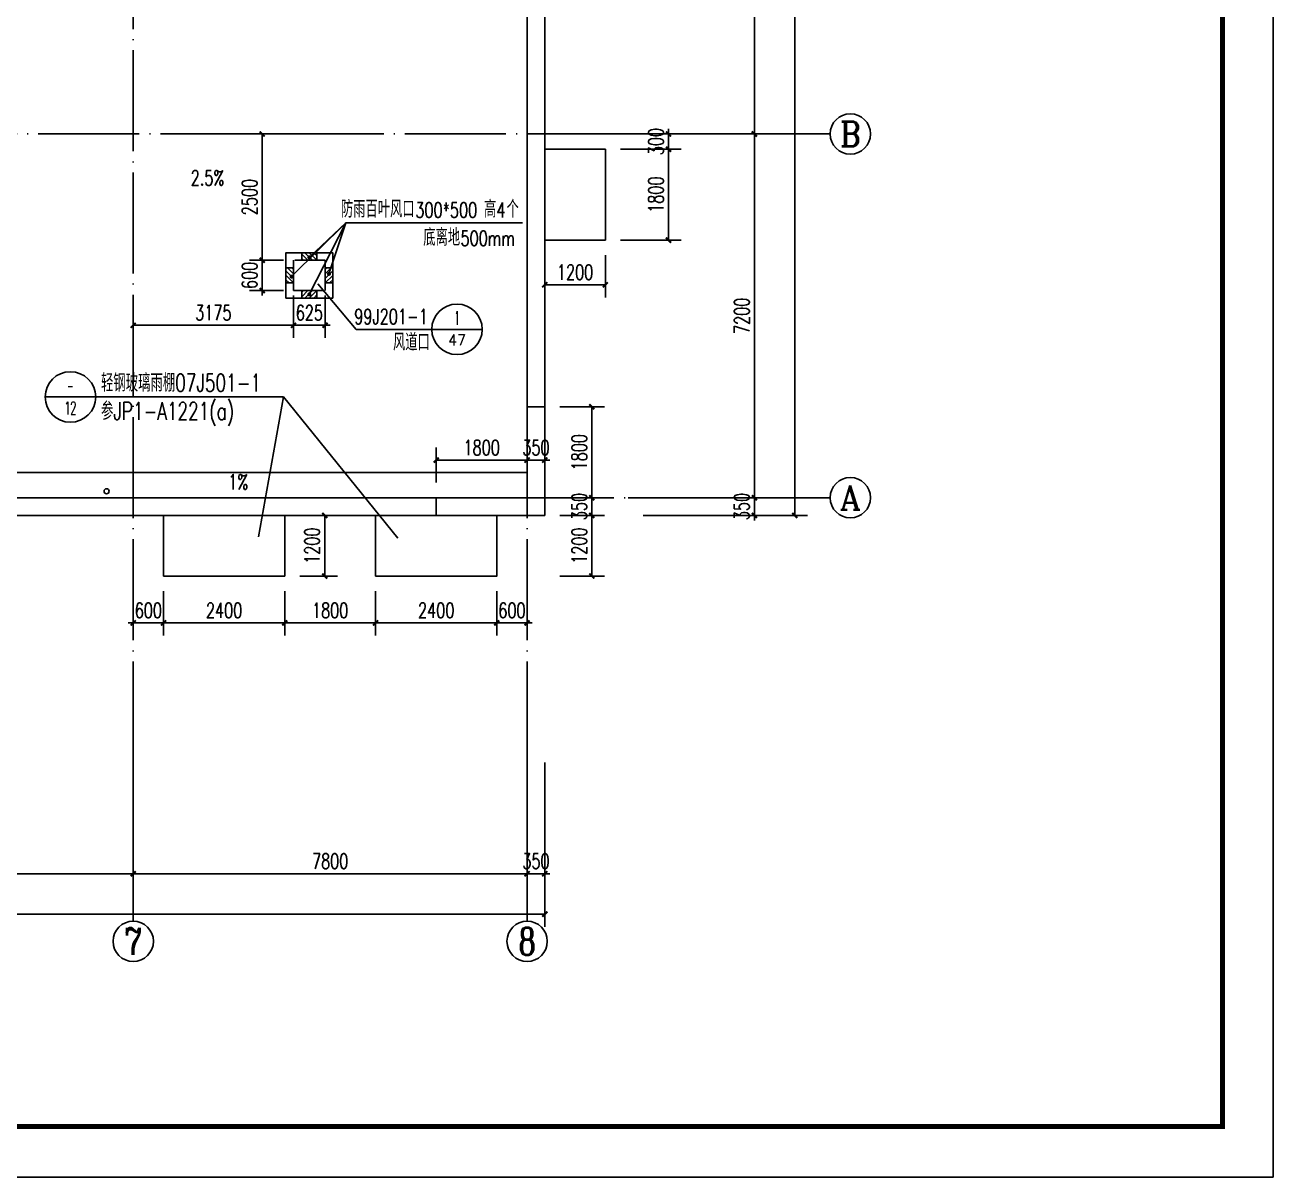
# Model space of a CAD drawing. Extents: x 63793 to 231107, y 20849 to 337643.
# Drawn here: x 194255 to 218971, y 295643 to 318447 of the extents above; entities that cross this region are included whole.
import ezdxf
from ezdxf.enums import TextEntityAlignment as Align

# ---------------------------------------------------------------- set-up
doc = ezdxf.new("R2010")
doc.units = 0
doc.header["$LTSCALE"] = 1000
doc.header["$MEASUREMENT"] = 0
doc.linetypes.add('DASH', pattern=[0.35, 0.25, -0.1])
doc.linetypes.add('DOTE', pattern=[2.42, 2, -0.2, 0.02, -0.2])
for name, color, linetype in [('AXIS', 3, 'Continuous'), ('AXIS_TEXT', 7, 'Continuous'), ('DIM_IDEN', 3, 'Continuous'), ('DIM_LEAD', 3, 'Continuous'), ('DIM_SYMB', 3, 'Continuous'), ('DOTE', 1, 'DOTE'), ('PUB_DIM', 3, 'Continuous'), ('PUB_TEXT', 7, 'Continuous'), ('PUB_TITLE', 4, 'Continuous'), ('TFSB', 150, 'Continuous'), ('新块$0$2D_ROOF', 144, 'Continuous')]:
    doc.layers.add(name, color=color, linetype=linetype)
doc.styles.add('_HZTXT', font='txt.shx', dxfattribs={"width": 0.7, "bigfont": 'HZTXT.shx'})
doc.styles.add('_TCH_AXIS', font='COMPLEX', dxfattribs={"bigfont": 'GBCBIG'})
doc.styles.add('_TCH_DIM', font='SIMPLEX', dxfattribs={"bigfont": 'GBCBIG'})
doc.styles.add('_TCH_DIM_T3', font='SIMPLEX', dxfattribs={"width": 0.705882, "bigfont": 'GBCBIG'})
doc.styles.add('COMPLEX', font='COMPLEX')
doc.dimstyles.new('_TCH_ARCH&&100', dxfattribs={"dimtxt": 297.5, "dimasz": 100, "dimexe": 250, "dimexo": 300, "dimgap": 100, "dimtad": 1, "dimdec": 0, "dimzin": 0, "dimdsep": 46, "dimtxsty": '_TCH_DIM_T3', "dimblk": 'ARCHTICK', "dimcen": 0.09, "dimclrt": 7, "dimazin": 2, "dimtfac": 1, "dimtdec": 0, "dimtix": 1, "dimtmove": 2, "dimatfit": 3, "dimfxl": 0, "dimtolj": 1, "dimtzin": 0, "dimarcsym": 0})

# ---------------------------------------------------------------- blocks, each defined once
blk = doc.blocks.new('_ArchTick')
at = {"color": 0, "linetype": 'ByBlock', "const_width": 0.4}
blk.add_lwpolyline([(-0.5, -0.5), (0.5, 0.5)], dxfattribs=at)
blk = doc.blocks.new('*D1570')
at = {"layer": 'Defpoints', "color": 0, "transparency": 16777216}
for p in [(199399, 308739), (200191, 308739), (199399, 307539)]:
    blk.add_point(p, dxfattribs=at)
at = {"layer": 'PUB_DIM', "color": 0, "lineweight": -2, "transparency": 16777216}
for p, q in [((199699, 308739), (200441, 308739)), ((200191, 307539), (200191, 308739)), ((199699, 307539), (200441, 307539))]:
    blk.add_line(p, q, dxfattribs=at)
at = {"layer": 'PUB_DIM', "color": 0, "lineweight": -2, "transparency": 16777216, "xscale": 100, "yscale": 100, "zscale": 100}
for p, rotation in [((200191, 308739), 90), ((200191, 307539), 270)]:
    blk.add_blockref('_ArchTick', p, dxfattribs=dict(at, rotation=rotation))
at = {"layer": 'PUB_DIM', "color": 7, "transparency": 16777216, "insert": (199942, 308139), "char_height": 297.5, "attachment_point": 5, "rotation": 90, "style": '_TCH_DIM_T3'}
blk.add_mtext('\\A1;1200', dxfattribs=at)
blk = doc.blocks.new('*D1584')
at = {"layer": 'Defpoints', "color": 0, "transparency": 16777216}
for p in [(203599, 307539), (204199, 307539), (204199, 306611)]:
    blk.add_point(p, dxfattribs=at)
at = {"layer": 'PUB_DIM', "color": 0, "lineweight": -2, "transparency": 16777216}
for p, q in [((203599, 307239), (203599, 306361)), ((204199, 307239), (204199, 306361)), ((203599, 306611), (203499, 306611)), ((203599, 306611), (204199, 306611)), ((204199, 306611), (204299, 306611))]:
    blk.add_line(p, q, dxfattribs=at)
at = {"layer": 'PUB_DIM', "color": 0, "lineweight": -2, "transparency": 16777216, "xscale": 100, "yscale": 100, "zscale": 100}
blk.add_blockref('_ArchTick', (203599, 306611), dxfattribs=at)
at = {"layer": 'PUB_DIM', "color": 0, "lineweight": -2, "transparency": 16777216, "xscale": 100, "yscale": 100, "zscale": 100, "rotation": 180}
blk.add_blockref('_ArchTick', (204199, 306611), dxfattribs=at)
at = {"layer": 'PUB_DIM', "color": 7, "transparency": 16777216, "insert": (203899, 306859), "char_height": 297.5, "attachment_point": 5, "style": '_TCH_DIM_T3'}
blk.add_mtext('\\A1;600', dxfattribs=at)
blk = doc.blocks.new('*D1585')
at = {"layer": 'Defpoints', "color": 0, "transparency": 16777216}
for p in [(201199, 307539), (203599, 307539), (203599, 306611)]:
    blk.add_point(p, dxfattribs=at)
at = {"layer": 'PUB_DIM', "color": 0, "lineweight": -2, "transparency": 16777216}
for p, q in [((201199, 307239), (201199, 306361)), ((203599, 307239), (203599, 306361)), ((201199, 306611), (203599, 306611))]:
    blk.add_line(p, q, dxfattribs=at)
at = {"layer": 'PUB_DIM', "color": 0, "lineweight": -2, "transparency": 16777216, "xscale": 100, "yscale": 100, "zscale": 100, "rotation": 180}
blk.add_blockref('_ArchTick', (201199, 306611), dxfattribs=at)
at = {"layer": 'PUB_DIM', "color": 0, "lineweight": -2, "transparency": 16777216, "xscale": 100, "yscale": 100, "zscale": 100}
blk.add_blockref('_ArchTick', (203599, 306611), dxfattribs=at)
at = {"layer": 'PUB_DIM', "color": 7, "transparency": 16777216, "insert": (202399, 306859), "char_height": 297.5, "attachment_point": 5, "style": '_TCH_DIM_T3'}
blk.add_mtext('\\A1;2400', dxfattribs=at)
blk = doc.blocks.new('*D1586')
at = {"layer": 'Defpoints', "color": 0, "transparency": 16777216}
for p in [(199399, 307539), (201199, 307539), (201199, 306611)]:
    blk.add_point(p, dxfattribs=at)
at = {"layer": 'PUB_DIM', "color": 0, "lineweight": -2, "transparency": 16777216}
for p, q in [((199399, 307239), (199399, 306361)), ((201199, 307239), (201199, 306361)), ((199399, 306611), (201199, 306611))]:
    blk.add_line(p, q, dxfattribs=at)
at = {"layer": 'PUB_DIM', "color": 0, "lineweight": -2, "transparency": 16777216, "xscale": 100, "yscale": 100, "zscale": 100, "rotation": 180}
blk.add_blockref('_ArchTick', (199399, 306611), dxfattribs=at)
at = {"layer": 'PUB_DIM', "color": 0, "lineweight": -2, "transparency": 16777216, "xscale": 100, "yscale": 100, "zscale": 100}
blk.add_blockref('_ArchTick', (201199, 306611), dxfattribs=at)
at = {"layer": 'PUB_DIM', "color": 7, "transparency": 16777216, "insert": (200299, 306859), "char_height": 297.5, "attachment_point": 5, "style": '_TCH_DIM_T3'}
blk.add_mtext('\\A1;1800', dxfattribs=at)
blk = doc.blocks.new('*D1587')
at = {"layer": 'Defpoints', "color": 0, "transparency": 16777216}
for p in [(196999, 307539), (199399, 307539), (199399, 306611)]:
    blk.add_point(p, dxfattribs=at)
at = {"layer": 'PUB_DIM', "color": 0, "lineweight": -2, "transparency": 16777216}
for p, q in [((196999, 307239), (196999, 306361)), ((199399, 307239), (199399, 306361)), ((196999, 306611), (199399, 306611))]:
    blk.add_line(p, q, dxfattribs=at)
at = {"layer": 'PUB_DIM', "color": 0, "lineweight": -2, "transparency": 16777216, "xscale": 100, "yscale": 100, "zscale": 100, "rotation": 180}
blk.add_blockref('_ArchTick', (196999, 306611), dxfattribs=at)
at = {"layer": 'PUB_DIM', "color": 0, "lineweight": -2, "transparency": 16777216, "xscale": 100, "yscale": 100, "zscale": 100}
blk.add_blockref('_ArchTick', (199399, 306611), dxfattribs=at)
at = {"layer": 'PUB_DIM', "color": 7, "transparency": 16777216, "insert": (198199, 306859), "char_height": 297.5, "attachment_point": 5, "style": '_TCH_DIM_T3'}
blk.add_mtext('\\A1;2400', dxfattribs=at)
blk = doc.blocks.new('*D1588')
at = {"layer": 'Defpoints', "color": 0, "transparency": 16777216}
for p in [(196399, 307539), (196999, 307539), (196999, 306611)]:
    blk.add_point(p, dxfattribs=at)
at = {"layer": 'PUB_DIM', "color": 0, "lineweight": -2, "transparency": 16777216}
for p, q in [((196399, 307239), (196399, 306361)), ((196999, 307239), (196999, 306361)), ((196399, 306611), (196299, 306611)), ((196399, 306611), (196999, 306611)), ((196999, 306611), (197099, 306611))]:
    blk.add_line(p, q, dxfattribs=at)
at = {"layer": 'PUB_DIM', "color": 0, "lineweight": -2, "transparency": 16777216, "xscale": 100, "yscale": 100, "zscale": 100}
blk.add_blockref('_ArchTick', (196399, 306611), dxfattribs=at)
at = {"layer": 'PUB_DIM', "color": 0, "lineweight": -2, "transparency": 16777216, "xscale": 100, "yscale": 100, "zscale": 100, "rotation": 180}
blk.add_blockref('_ArchTick', (196999, 306611), dxfattribs=at)
at = {"layer": 'PUB_DIM', "color": 7, "transparency": 16777216, "insert": (196699, 306859), "char_height": 297.5, "attachment_point": 5, "style": '_TCH_DIM_T3'}
blk.add_mtext('\\A1;600', dxfattribs=at)
blk = doc.blocks.new('*D1589')
at = {"layer": 'Defpoints', "color": 0, "transparency": 16777216}
for p in [(204199, 309834), (202399, 309089), (204199, 309089)]:
    blk.add_point(p, dxfattribs=at)
at = {"layer": 'PUB_DIM', "color": 0, "lineweight": -2, "transparency": 16777216}
for p, q in [((202399, 309389), (202399, 310084)), ((204199, 309389), (204199, 310084)), ((202399, 309834), (204199, 309834))]:
    blk.add_line(p, q, dxfattribs=at)
at = {"layer": 'PUB_DIM', "color": 0, "lineweight": -2, "transparency": 16777216, "xscale": 100, "yscale": 100, "zscale": 100, "rotation": 180}
blk.add_blockref('_ArchTick', (202399, 309834), dxfattribs=at)
at = {"layer": 'PUB_DIM', "color": 0, "lineweight": -2, "transparency": 16777216, "xscale": 100, "yscale": 100, "zscale": 100}
blk.add_blockref('_ArchTick', (204199, 309834), dxfattribs=at)
at = {"layer": 'PUB_DIM', "color": 7, "transparency": 16777216, "insert": (203299, 310082), "char_height": 297.5, "attachment_point": 5, "style": '_TCH_DIM_T3'}
blk.add_mtext('\\A1;1800', dxfattribs=at)
blk = doc.blocks.new('*D1590')
at = {"layer": 'Defpoints', "color": 0, "transparency": 16777216}
for p in [(204549, 309834), (204199, 309089), (204549, 309089)]:
    blk.add_point(p, dxfattribs=at)
at = {"layer": 'PUB_DIM', "color": 0, "lineweight": -2, "transparency": 16777216}
for p, q in [((204199, 309389), (204199, 310084)), ((204549, 309389), (204549, 310084)), ((204199, 309834), (204099, 309834)), ((204199, 309834), (204549, 309834)), ((204549, 309834), (204649, 309834))]:
    blk.add_line(p, q, dxfattribs=at)
at = {"layer": 'PUB_DIM', "color": 0, "lineweight": -2, "transparency": 16777216, "xscale": 100, "yscale": 100, "zscale": 100}
blk.add_blockref('_ArchTick', (204199, 309834), dxfattribs=at)
at = {"layer": 'PUB_DIM', "color": 0, "lineweight": -2, "transparency": 16777216, "xscale": 100, "yscale": 100, "zscale": 100, "rotation": 180}
blk.add_blockref('_ArchTick', (204549, 309834), dxfattribs=at)
at = {"layer": 'PUB_DIM', "color": 7, "transparency": 16777216, "insert": (204374, 310082), "char_height": 297.5, "attachment_point": 5, "style": '_TCH_DIM_T3'}
blk.add_mtext('\\A1;350', dxfattribs=at)
blk = doc.blocks.new('*D1591')
at = {"layer": 'Defpoints', "color": 0, "transparency": 16777216}
for p in [(204549, 314187), (205749, 314187), (205749, 313304)]:
    blk.add_point(p, dxfattribs=at)
at = {"layer": 'PUB_DIM', "color": 0, "lineweight": -2, "transparency": 16777216}
for p, q in [((204549, 313887), (204549, 313054)), ((205749, 313887), (205749, 313054)), ((204549, 313304), (205749, 313304))]:
    blk.add_line(p, q, dxfattribs=at)
at = {"layer": 'PUB_DIM', "color": 0, "lineweight": -2, "transparency": 16777216, "xscale": 100, "yscale": 100, "zscale": 100, "rotation": 180}
blk.add_blockref('_ArchTick', (204549, 313304), dxfattribs=at)
at = {"layer": 'PUB_DIM', "color": 0, "lineweight": -2, "transparency": 16777216, "xscale": 100, "yscale": 100, "zscale": 100}
blk.add_blockref('_ArchTick', (205749, 313304), dxfattribs=at)
at = {"layer": 'PUB_DIM', "color": 7, "transparency": 16777216, "insert": (205149, 313553), "char_height": 297.5, "attachment_point": 5, "style": '_TCH_DIM_T3'}
blk.add_mtext('\\A1;1200', dxfattribs=at)
blk = doc.blocks.new('*D1592')
at = {"layer": 'Defpoints', "color": 0, "transparency": 16777216}
for p in [(205749, 315987), (206999, 315987), (205749, 314187)]:
    blk.add_point(p, dxfattribs=at)
at = {"layer": 'PUB_DIM', "color": 0, "lineweight": -2, "transparency": 16777216}
for p, q in [((206049, 315987), (207249, 315987)), ((206999, 314187), (206999, 315987)), ((206049, 314187), (207249, 314187))]:
    blk.add_line(p, q, dxfattribs=at)
at = {"layer": 'PUB_DIM', "color": 0, "lineweight": -2, "transparency": 16777216, "xscale": 100, "yscale": 100, "zscale": 100}
for p, rotation in [((206999, 315987), 90), ((206999, 314187), 270)]:
    blk.add_blockref('_ArchTick', p, dxfattribs=dict(at, rotation=rotation))
at = {"layer": 'PUB_DIM', "color": 7, "transparency": 16777216, "insert": (206750, 315087), "char_height": 297.5, "attachment_point": 5, "rotation": 90, "style": '_TCH_DIM_T3'}
blk.add_mtext('\\A1;1800', dxfattribs=at)
blk = doc.blocks.new('*D1593')
at = {"layer": 'Defpoints', "color": 0, "transparency": 16777216}
for p in [(205749, 316289), (206999, 316289), (205749, 315987)]:
    blk.add_point(p, dxfattribs=at)
at = {"layer": 'PUB_DIM', "color": 0, "lineweight": -2, "transparency": 16777216}
for p, q in [((206999, 316289), (206999, 316389)), ((206049, 316289), (207249, 316289)), ((206999, 315987), (206999, 316289)), ((206049, 315987), (207249, 315987)), ((206999, 315987), (206999, 315887))]:
    blk.add_line(p, q, dxfattribs=at)
at = {"layer": 'PUB_DIM', "color": 0, "lineweight": -2, "transparency": 16777216, "xscale": 100, "yscale": 100, "zscale": 100}
for p, rotation in [((206999, 316289), 270), ((206999, 315987), 90)]:
    blk.add_blockref('_ArchTick', p, dxfattribs=dict(at, rotation=rotation))
at = {"layer": 'PUB_DIM', "color": 7, "transparency": 16777216, "insert": (206750, 316138), "char_height": 297.5, "attachment_point": 5, "rotation": 90, "style": '_TCH_DIM_T3'}
blk.add_mtext('\\A1;300', dxfattribs=at)
blk = doc.blocks.new('*D684')
at = {"layer": 'Defpoints', "color": 0, "transparency": 16777216}
for p in [(196399, 313394), (199574, 313394), (199574, 312502)]:
    blk.add_point(p, dxfattribs=at)
at = {"layer": 'PUB_DIM', "color": 0, "lineweight": -2, "transparency": 16777216}
for p, q in [((196399, 313094), (196399, 312252)), ((199574, 313094), (199574, 312252)), ((196399, 312502), (199574, 312502))]:
    blk.add_line(p, q, dxfattribs=at)
at = {"layer": 'PUB_DIM', "color": 0, "lineweight": -2, "transparency": 16777216, "xscale": 100, "yscale": 100, "zscale": 100, "rotation": 180}
blk.add_blockref('_ArchTick', (196399, 312502), dxfattribs=at)
at = {"layer": 'PUB_DIM', "color": 0, "lineweight": -2, "transparency": 16777216, "xscale": 100, "yscale": 100, "zscale": 100}
blk.add_blockref('_ArchTick', (199574, 312502), dxfattribs=at)
at = {"layer": 'PUB_DIM', "color": 7, "transparency": 16777216, "insert": (197987, 312750), "char_height": 297.5, "attachment_point": 5, "style": '_TCH_DIM_T3'}
blk.add_mtext('\\A1;3175', dxfattribs=at)
blk = doc.blocks.new('*D685')
at = {"layer": 'Defpoints', "color": 0, "transparency": 16777216}
for p in [(199574, 313394), (200199, 313394), (200199, 312502)]:
    blk.add_point(p, dxfattribs=at)
at = {"layer": 'PUB_DIM', "color": 0, "lineweight": -2, "transparency": 16777216}
for p, q in [((199574, 313094), (199574, 312252)), ((200199, 313094), (200199, 312252)), ((199574, 312502), (199474, 312502)), ((199574, 312502), (200199, 312502)), ((200199, 312502), (200299, 312502))]:
    blk.add_line(p, q, dxfattribs=at)
at = {"layer": 'PUB_DIM', "color": 0, "lineweight": -2, "transparency": 16777216, "xscale": 100, "yscale": 100, "zscale": 100}
blk.add_blockref('_ArchTick', (199574, 312502), dxfattribs=at)
at = {"layer": 'PUB_DIM', "color": 0, "lineweight": -2, "transparency": 16777216, "xscale": 100, "yscale": 100, "zscale": 100, "rotation": 180}
blk.add_blockref('_ArchTick', (200199, 312502), dxfattribs=at)
at = {"layer": 'PUB_DIM', "color": 7, "transparency": 16777216, "insert": (199887, 312750), "char_height": 297.5, "attachment_point": 5, "style": '_TCH_DIM_T3'}
blk.add_mtext('\\A1;625', dxfattribs=at)
blk = doc.blocks.new('*D686')
at = {"layer": 'Defpoints', "color": 0, "transparency": 16777216}
for p in [(198953, 313789), (199676, 313789), (199676, 313189)]:
    blk.add_point(p, dxfattribs=at)
at = {"layer": 'PUB_DIM', "color": 0, "lineweight": -2, "transparency": 16777216}
for p, q in [((198953, 313789), (198953, 313889)), ((199376, 313789), (198703, 313789)), ((198953, 313189), (198953, 313789)), ((199376, 313189), (198703, 313189)), ((198953, 313189), (198953, 313089))]:
    blk.add_line(p, q, dxfattribs=at)
at = {"layer": 'PUB_DIM', "color": 0, "lineweight": -2, "transparency": 16777216, "xscale": 100, "yscale": 100, "zscale": 100}
for p, rotation in [((198953, 313789), 270), ((198953, 313189), 90)]:
    blk.add_blockref('_ArchTick', p, dxfattribs=dict(at, rotation=rotation))
at = {"layer": 'PUB_DIM', "color": 7, "transparency": 16777216, "insert": (198704, 313489), "char_height": 297.5, "attachment_point": 5, "rotation": 90, "style": '_TCH_DIM_T3'}
blk.add_mtext('\\A1;600', dxfattribs=at)
blk = doc.blocks.new('*D687')
at = {"layer": 'Defpoints', "color": 0, "transparency": 16777216}
for p in [(198953, 316289), (199676, 316289), (199676, 313789)]:
    blk.add_point(p, dxfattribs=at)
at = {"layer": 'PUB_DIM', "color": 0, "lineweight": -2, "transparency": 16777216}
for p, q in [((199376, 316289), (198703, 316289)), ((198953, 313789), (198953, 316289)), ((199376, 313789), (198703, 313789))]:
    blk.add_line(p, q, dxfattribs=at)
at = {"layer": 'PUB_DIM', "color": 0, "lineweight": -2, "transparency": 16777216, "xscale": 100, "yscale": 100, "zscale": 100}
for p, rotation in [((198953, 316289), 90), ((198953, 313789), 270)]:
    blk.add_blockref('_ArchTick', p, dxfattribs=dict(at, rotation=rotation))
at = {"layer": 'PUB_DIM', "color": 7, "transparency": 16777216, "insert": (198704, 315039), "char_height": 297.5, "attachment_point": 5, "rotation": 90, "style": '_TCH_DIM_T3'}
blk.add_mtext('\\A1;2500', dxfattribs=at)
blk = doc.blocks.new('*D710')
at = {"layer": 'Defpoints', "color": 0, "transparency": 16777216}
for p in [(204549, 310889), (205480, 310889), (204549, 309089)]:
    blk.add_point(p, dxfattribs=at)
at = {"layer": 'PUB_DIM', "color": 0, "lineweight": -2, "transparency": 16777216}
for p, q in [((204849, 310889), (205730, 310889)), ((205480, 309089), (205480, 310889)), ((204849, 309089), (205730, 309089))]:
    blk.add_line(p, q, dxfattribs=at)
at = {"layer": 'PUB_DIM', "color": 0, "lineweight": -2, "transparency": 16777216, "xscale": 100, "yscale": 100, "zscale": 100}
for p, rotation in [((205480, 310889), 90), ((205480, 309089), 270)]:
    blk.add_blockref('_ArchTick', p, dxfattribs=dict(at, rotation=rotation))
at = {"layer": 'PUB_DIM', "color": 7, "transparency": 16777216, "insert": (205231, 309989), "char_height": 297.5, "attachment_point": 5, "rotation": 90, "style": '_TCH_DIM_T3'}
blk.add_mtext('\\A1;1800', dxfattribs=at)
blk = doc.blocks.new('*D711')
at = {"layer": 'Defpoints', "color": 0, "transparency": 16777216}
for p in [(204549, 309089), (205480, 309089), (204549, 308739)]:
    blk.add_point(p, dxfattribs=at)
at = {"layer": 'PUB_DIM', "color": 0, "lineweight": -2, "transparency": 16777216}
for p, q in [((204849, 309089), (205730, 309089)), ((205480, 309089), (205480, 309189)), ((205480, 308739), (205480, 309089)), ((204849, 308739), (205730, 308739)), ((205480, 308739), (205480, 308639))]:
    blk.add_line(p, q, dxfattribs=at)
at = {"layer": 'PUB_DIM', "color": 0, "lineweight": -2, "transparency": 16777216, "xscale": 100, "yscale": 100, "zscale": 100}
for p, rotation in [((205480, 309089), 270), ((205480, 308739), 90)]:
    blk.add_blockref('_ArchTick', p, dxfattribs=dict(at, rotation=rotation))
at = {"layer": 'PUB_DIM', "color": 7, "transparency": 16777216, "insert": (205231, 308914), "char_height": 297.5, "attachment_point": 5, "rotation": 90, "style": '_TCH_DIM_T3'}
blk.add_mtext('\\A1;350', dxfattribs=at)
blk = doc.blocks.new('*D712')
at = {"layer": 'Defpoints', "color": 0, "transparency": 16777216}
for p in [(204549, 308739), (205480, 308739), (204549, 307539)]:
    blk.add_point(p, dxfattribs=at)
at = {"layer": 'PUB_DIM', "color": 0, "lineweight": -2, "transparency": 16777216}
for p, q in [((204849, 308739), (205730, 308739)), ((205480, 307539), (205480, 308739)), ((204849, 307539), (205730, 307539))]:
    blk.add_line(p, q, dxfattribs=at)
at = {"layer": 'PUB_DIM', "color": 0, "lineweight": -2, "transparency": 16777216, "xscale": 100, "yscale": 100, "zscale": 100}
for p, rotation in [((205480, 308739), 90), ((205480, 307539), 270)]:
    blk.add_blockref('_ArchTick', p, dxfattribs=dict(at, rotation=rotation))
at = {"layer": 'PUB_DIM', "color": 7, "transparency": 16777216, "insert": (205231, 308139), "char_height": 297.5, "attachment_point": 5, "rotation": 90, "style": '_TCH_DIM_T3'}
blk.add_mtext('\\A1;1200', dxfattribs=at)
blk = doc.blocks.new('*D774')
at = {"layer": 'AXIS', "color": 0, "lineweight": -2, "transparency": 16777216}
for p, q in [((206499, 309089), (208949, 309089)), ((208699, 309089), (208699, 309189)), ((208699, 308739), (208699, 309089)), ((206499, 308739), (208949, 308739)), ((208699, 308739), (208699, 308639))]:
    blk.add_line(p, q, dxfattribs=at)
at = {"layer": 'Defpoints', "color": 0, "transparency": 16777216}
for p in [(206199, 309089), (208699, 309089), (206199, 308739)]:
    blk.add_point(p, dxfattribs=at)
at = {"layer": 'AXIS', "color": 0, "lineweight": -2, "transparency": 16777216, "xscale": 100, "yscale": 100, "zscale": 100}
for p, rotation in [((208699, 309089), 270), ((208699, 308739), 90)]:
    blk.add_blockref('_ArchTick', p, dxfattribs=dict(at, rotation=rotation))
at = {"layer": 'AXIS', "color": 7, "transparency": 16777216, "insert": (208451, 308914), "char_height": 297.5, "attachment_point": 5, "rotation": 90, "style": '_TCH_DIM_T3'}
blk.add_mtext('\\A1;350', dxfattribs=at)
blk = doc.blocks.new('*D775')
at = {"layer": 'AXIS', "color": 0, "lineweight": -2, "transparency": 16777216}
for p, q in [((206499, 316289), (208949, 316289)), ((208699, 309089), (208699, 316289)), ((206499, 309089), (208949, 309089))]:
    blk.add_line(p, q, dxfattribs=at)
at = {"layer": 'Defpoints', "color": 0, "transparency": 16777216}
for p in [(206199, 316289), (208699, 316289), (206199, 309089)]:
    blk.add_point(p, dxfattribs=at)
at = {"layer": 'AXIS', "color": 0, "lineweight": -2, "transparency": 16777216, "xscale": 100, "yscale": 100, "zscale": 100}
for p, rotation in [((208699, 316289), 90), ((208699, 309089), 270)]:
    blk.add_blockref('_ArchTick', p, dxfattribs=dict(at, rotation=rotation))
at = {"layer": 'AXIS', "color": 7, "transparency": 16777216, "insert": (208451, 312689), "char_height": 297.5, "attachment_point": 5, "rotation": 90, "style": '_TCH_DIM_T3'}
blk.add_mtext('\\A1;7200', dxfattribs=at)
blk = doc.blocks.new('*D776')
at = {"layer": 'AXIS', "color": 0, "lineweight": -2, "transparency": 16777216}
for p, q in [((206499, 324089), (208949, 324089)), ((208699, 316289), (208699, 324089)), ((206499, 316289), (208949, 316289))]:
    blk.add_line(p, q, dxfattribs=at)
at = {"layer": 'Defpoints', "color": 0, "transparency": 16777216}
for p in [(206199, 324089), (208699, 324089), (206199, 316289)]:
    blk.add_point(p, dxfattribs=at)
at = {"layer": 'AXIS', "color": 0, "lineweight": -2, "transparency": 16777216, "xscale": 100, "yscale": 100, "zscale": 100}
for p, rotation in [((208699, 324089), 90), ((208699, 316289), 270)]:
    blk.add_blockref('_ArchTick', p, dxfattribs=dict(at, rotation=rotation))
at = {"layer": 'AXIS', "color": 7, "transparency": 16777216, "insert": (208451, 320189), "char_height": 297.5, "attachment_point": 5, "rotation": 90, "style": '_TCH_DIM_T3'}
blk.add_mtext('\\A1;7800', dxfattribs=at)
blk = doc.blocks.new('*D779')
at = {"layer": 'AXIS', "color": 0, "lineweight": -2, "transparency": 16777216}
for p, q in [((206499, 330439), (209749, 330439)), ((209499, 308739), (209499, 330439)), ((206499, 308739), (209749, 308739))]:
    blk.add_line(p, q, dxfattribs=at)
at = {"layer": 'Defpoints', "color": 0, "transparency": 16777216}
for p in [(206199, 330439), (209499, 330439), (206199, 308739)]:
    blk.add_point(p, dxfattribs=at)
at = {"layer": 'AXIS', "color": 0, "lineweight": -2, "transparency": 16777216, "xscale": 100, "yscale": 100, "zscale": 100}
for p, rotation in [((209499, 330439), 90), ((209499, 308739), 270)]:
    blk.add_blockref('_ArchTick', p, dxfattribs=dict(at, rotation=rotation))
at = {"layer": 'AXIS', "color": 7, "transparency": 16777216, "insert": (209251, 319589), "char_height": 297.5, "attachment_point": 5, "rotation": 90, "style": '_TCH_DIM_T3'}
blk.add_mtext('\\A1;21700', dxfattribs=at)
blk = doc.blocks.new('*D792')
at = {"layer": 'AXIS', "color": 0, "lineweight": -2, "transparency": 16777216}
for p, q in [((188599, 303846), (188599, 301396)), ((196399, 303846), (196399, 301396)), ((188599, 301646), (196399, 301646))]:
    blk.add_line(p, q, dxfattribs=at)
at = {"layer": 'Defpoints', "color": 0, "transparency": 16777216}
for p in [(188599, 304146), (196399, 304146), (196399, 301646)]:
    blk.add_point(p, dxfattribs=at)
at = {"layer": 'AXIS', "color": 0, "lineweight": -2, "transparency": 16777216, "xscale": 100, "yscale": 100, "zscale": 100, "rotation": 180}
blk.add_blockref('_ArchTick', (188599, 301646), dxfattribs=at)
at = {"layer": 'AXIS', "color": 0, "lineweight": -2, "transparency": 16777216, "xscale": 100, "yscale": 100, "zscale": 100}
blk.add_blockref('_ArchTick', (196399, 301646), dxfattribs=at)
at = {"layer": 'AXIS', "color": 7, "transparency": 16777216, "insert": (192499, 301895), "char_height": 297.5, "attachment_point": 5, "style": '_TCH_DIM_T3'}
blk.add_mtext('\\A1;7800', dxfattribs=at)
blk = doc.blocks.new('*D793')
at = {"layer": 'AXIS', "color": 0, "lineweight": -2, "transparency": 16777216}
for p, q in [((196399, 303846), (196399, 301396)), ((204199, 303846), (204199, 301396)), ((196399, 301646), (204199, 301646))]:
    blk.add_line(p, q, dxfattribs=at)
at = {"layer": 'Defpoints', "color": 0, "transparency": 16777216}
for p in [(196399, 304146), (204199, 304146), (204199, 301646)]:
    blk.add_point(p, dxfattribs=at)
at = {"layer": 'AXIS', "color": 0, "lineweight": -2, "transparency": 16777216, "xscale": 100, "yscale": 100, "zscale": 100, "rotation": 180}
blk.add_blockref('_ArchTick', (196399, 301646), dxfattribs=at)
at = {"layer": 'AXIS', "color": 0, "lineweight": -2, "transparency": 16777216, "xscale": 100, "yscale": 100, "zscale": 100}
blk.add_blockref('_ArchTick', (204199, 301646), dxfattribs=at)
at = {"layer": 'AXIS', "color": 7, "transparency": 16777216, "insert": (200299, 301895), "char_height": 297.5, "attachment_point": 5, "style": '_TCH_DIM_T3'}
blk.add_mtext('\\A1;7800', dxfattribs=at)
blk = doc.blocks.new('*D794')
at = {"layer": 'AXIS', "color": 0, "lineweight": -2, "transparency": 16777216}
for p, q in [((204199, 303846), (204199, 301396)), ((204549, 303846), (204549, 301396)), ((204199, 301646), (204099, 301646)), ((204199, 301646), (204549, 301646)), ((204549, 301646), (204649, 301646))]:
    blk.add_line(p, q, dxfattribs=at)
at = {"layer": 'Defpoints', "color": 0, "transparency": 16777216}
for p in [(204199, 304146), (204549, 304146), (204549, 301646)]:
    blk.add_point(p, dxfattribs=at)
at = {"layer": 'AXIS', "color": 0, "lineweight": -2, "transparency": 16777216, "xscale": 100, "yscale": 100, "zscale": 100}
blk.add_blockref('_ArchTick', (204199, 301646), dxfattribs=at)
at = {"layer": 'AXIS', "color": 0, "lineweight": -2, "transparency": 16777216, "xscale": 100, "yscale": 100, "zscale": 100, "rotation": 180}
blk.add_blockref('_ArchTick', (204549, 301646), dxfattribs=at)
at = {"layer": 'AXIS', "color": 7, "transparency": 16777216, "insert": (204374, 301895), "char_height": 297.5, "attachment_point": 5, "style": '_TCH_DIM_T3'}
blk.add_mtext('\\A1;350', dxfattribs=at)
blk = doc.blocks.new('*D795')
at = {"layer": 'AXIS', "color": 0, "lineweight": -2, "transparency": 16777216}
for p, q in [((142649, 303846), (142649, 300596)), ((204549, 303846), (204549, 300596)), ((142649, 300846), (204549, 300846))]:
    blk.add_line(p, q, dxfattribs=at)
at = {"layer": 'Defpoints', "color": 0, "transparency": 16777216}
for p in [(142649, 304146), (204549, 304146), (204549, 300846)]:
    blk.add_point(p, dxfattribs=at)
at = {"layer": 'AXIS', "color": 0, "lineweight": -2, "transparency": 16777216, "xscale": 100, "yscale": 100, "zscale": 100, "rotation": 180}
blk.add_blockref('_ArchTick', (142649, 300846), dxfattribs=at)
at = {"layer": 'AXIS', "color": 0, "lineweight": -2, "transparency": 16777216, "xscale": 100, "yscale": 100, "zscale": 100}
blk.add_blockref('_ArchTick', (204549, 300846), dxfattribs=at)
at = {"layer": 'AXIS', "color": 7, "transparency": 16777216, "insert": (173599, 301095), "char_height": 297.5, "attachment_point": 5, "style": '_TCH_DIM_T3'}
blk.add_mtext('\\A1;61900', dxfattribs=at)
blk = doc.blocks.new('_AXISO')
blk.add_circle((0, 0), 0.5)
at = {"layer": 'AXIS_TEXT', "style": 'COMPLEX', "width": 1.041667}
blk.add_attdef('A', text='', height=0.56, dxfattribs=at).set_placement((-0.25, -0.28), (0.25, -0.28), align=Align.FIT)

msp = doc.modelspace()

# ---------------------------------------------------------------- hatches: boundary and pattern name
at = {"layer": 'TFSB'}
h = msp.add_hatch(dxfattribs=at)
h.set_pattern_fill('ANSI31', color=256, scale=500, angle=90, style=0)
h.set_pattern_definition([(135, (271454.506, 117211.865), (-44.194174, -44.194174), [])])
h.paths.add_polyline_path([(200036.8, 313939.2), (199736.8, 313939.2), (199736.8, 313789.2), (200036.8, 313789.2)])
h = msp.add_hatch(dxfattribs=at)
h.set_pattern_fill('ANSI31', color=256, scale=500, style=0)
h.set_pattern_definition([(135, (396151.6, 241921.46), (44.194174, 44.194174), [])])
h.paths.add_polyline_path([(199424.3, 313339.2), (199424.3, 313639.2), (199574.3, 313639.2), (199574.3, 313339.2)])
h = msp.add_hatch(dxfattribs=at)
h.set_pattern_fill('ANSI31', color=256, scale=500, style=0)
h.set_pattern_definition([(45, (3621.96, 241921.46), (-44.194174, 44.194174), [])])
h.paths.add_polyline_path([(200349.3, 313339.2), (200349.3, 313639.2), (200199.3, 313639.2), (200199.3, 313339.2)])
h = msp.add_hatch(dxfattribs=at)
h.set_pattern_fill('ANSI31', color=256, scale=500, angle=90, style=0)
h.set_pattern_definition([(225, (271454.506, 509766.51), (-44.194174, 44.194174), [])])
h.paths.add_polyline_path([(200036.8, 313039.2), (199736.8, 313039.2), (199736.8, 313189.2), (200036.8, 313189.2)])

# ---------------------------------------------------------------- linework, layer by layer
for points in [[(204549.3, 315987.1), (205749.3, 315987.1), (205749.3, 314187.1), (204549.3, 314187.1)], [(196998.8, 308739.2), (196998.8, 307539.2), (199399.3, 307539.2), (199399.3, 308739.2)], [(203599.7, 308739.2), (203599.7, 307539.2), (201199.3, 307539.2), (201199.3, 308739.2)]]:
    msp.add_lwpolyline(points)
at = {"layer": 'AXIS'}
for p, q in [((206199.3, 316289.2), (210199.3, 316289.2)), ((206199.3, 309089.2), (210199.3, 309089.2)), ((196399.3, 304498.3), (196399.3, 300708.2)), ((204199.3, 304498.3), (204199.3, 300708.2))]:
    msp.add_line(p, q, dxfattribs=at)
at = {"layer": 'DIM_IDEN'}
for p, q in [((195655.2, 311083.7), (194655.2, 311083.7)), ((199375.1, 311083.7), (195655.2, 311083.7)), ((199375.1, 311083.7), (198880.6, 308314.8)), ((201640.7, 308291.4), (199375.1, 311083.7))]:
    msp.add_line(p, q, dxfattribs=at)
for centre, radius in [((195155.2, 311083.7), 500), ((201640.7, 308291.4), 0)]:
    msp.add_circle(centre, radius, dxfattribs=at)
at = {"layer": 'DIM_LEAD'}
for p, q in [((199535.2, 313465.5), (200605.9, 314529.6)), ((199886.1, 313112.7), (200605.9, 314529.6)), ((199886.8, 313847.3), (200605.9, 314529.6)), ((199886.8, 313847.3), (200605.9, 314529.6)), ((199886.8, 313847.3), (200605.9, 314529.6)), ((199886.8, 313847.3), (200605.9, 314529.6)), ((200275.4, 313520.3), (200605.9, 314529.6)), ((200605.9, 314529.6), (204105.6, 314529.6)), ((200051.5, 313324.9), (200812.5, 312421)), ((200812.5, 312421), (202310.8, 312421)), ((203310.8, 312421), (202310.8, 312421))]:
    msp.add_line(p, q, dxfattribs=at)
at = {"layer": 'DIM_LEAD', "const_width": 40}
for points in [[(199872.3, 313833.6, 1), (199901.3, 313861.1, 1)], [(199872.3, 313833.6, 1), (199901.3, 313861.1, 1)], [(199872.3, 313833.6, 1), (199901.3, 313861.1, 1)], [(199872.3, 313833.6, 1), (199901.3, 313861.1, 1)], [(199521, 313451.4, 1), (199549.4, 313479.6, 1)], [(200269.2, 313501.3, 1), (200281.7, 313539.3, 1)], [(199877, 313094.8, 1), (199895.2, 313130.5, 1)]]:
    msp.add_lwpolyline(points, format="xyb", close=True, dxfattribs=at)
at = {"layer": 'DIM_LEAD'}
for centre, radius in [((200051.5, 313324.9), 0), ((202810.8, 312421), 500)]:
    msp.add_circle(centre, radius, dxfattribs=at)
at = {"layer": 'DIM_SYMB'}
for points in [[(197877.6, 315165.9, 0, 0, 0), (197877.6, 314148.6, 80, 0, 0), (197877.6, 313848.6, 0, 0, 0)], [(198175.3, 309402.3, 0, 0, 0), (197550.4, 309402.3, 80, 0, 0), (197250.4, 309402.3, 0, 0, 0)]]:
    msp.add_lwpolyline(points, format="xyseb", dxfattribs=at)
at = {"layer": 'DOTE'}
for p, q in [((196399.3, 303846.2), (196399.3, 333311.6)), ((204199.3, 303846.2), (204199.3, 333311.6)), ((206199.3, 316289.2), (140999.3, 316289.2)), ((140999.3, 309089.2), (206199.3, 309089.2))]:
    msp.add_line(p, q, dxfattribs=at)
at = {"layer": 'PUB_TITLE'}
msp.add_lwpolyline([(129770.5, 295642.6), (218970.5, 295642.6), (218970.5, 337642.6), (129770.5, 337642.6)], close=True, dxfattribs=at)
at = {"layer": 'PUB_TITLE', "const_width": 100}
msp.add_lwpolyline([(132270.5, 296642.6), (217970.5, 296642.6), (217970.5, 336642.6), (132270.5, 336642.6)], close=True, dxfattribs=at)
at = {"layer": 'TFSB'}
for p, q in [((199736.8, 313789.2), (199736.8, 313939.2)), ((200036.8, 313939.2), (199736.8, 313939.2)), ((200036.8, 313789.2), (200036.8, 313939.2)), ((200036.8, 313789.2), (199736.8, 313789.2)), ((199574.3, 313639.2), (199424.3, 313639.2)), ((199424.3, 313339.2), (199424.3, 313639.2)), ((199574.3, 313339.2), (199574.3, 313639.2)), ((200199.3, 313639.2), (200349.3, 313639.2)), ((200199.3, 313339.2), (200199.3, 313639.2)), ((200349.3, 313339.2), (200349.3, 313639.2)), ((199574.3, 313339.2), (199424.3, 313339.2)), ((199736.8, 313189.2), (199736.8, 313039.2)), ((200036.8, 313189.2), (199736.8, 313189.2)), ((200036.8, 313189.2), (200036.8, 313039.2)), ((200199.3, 313339.2), (200349.3, 313339.2)), ((200036.8, 313039.2), (199736.8, 313039.2))]:
    msp.add_line(p, q, dxfattribs=at)
at = {"layer": '新块$0$2D_ROOF', "color": 42}
for p, q in [((204199.3, 310889.2), (204549.3, 310889.2)), ((202399.3, 309089.2), (202399.3, 308739.2))]:
    msp.add_line(p, q, dxfattribs=at)
for points in [[(183299.3, 330439.2), (204549.3, 330439.2), (204549.3, 308739.2), (183299.3, 308739.2)], [(183299.3, 330089.2), (204199.3, 330089.2), (204199.3, 309089.2), (183299.3, 309089.2)], [(188949.3, 309589.2), (204199.3, 309589.2)]]:
    msp.add_lwpolyline(points, dxfattribs=at)
msp.add_lwpolyline([(199424.3, 313039.2), (200349.3, 313039.2), (200349.3, 313939.2), (199424.3, 313939.2)], close=True, dxfattribs=at)
at = {"layer": '新块$0$2D_ROOF', "color": 42, "linetype": 'DASH'}
msp.add_lwpolyline([(199574.3, 313189.2), (200199.3, 313189.2), (200199.3, 313789.2), (199574.3, 313789.2)], close=True, dxfattribs=at)
at = {"layer": '新块$0$2D_ROOF', "color": 3}
msp.add_circle((195871, 309217.1), 50, dxfattribs=at)

# ---------------------------------------------------------------- block references
at = {"layer": 'AXIS'}
ref = msp.add_blockref('_AXISO', (210599.3, 316289.2), dxfattribs=dict(at, xscale=800, yscale=800, zscale=800))
ref.add_attrib('A', 'B', dxfattribs={"layer": 'AXIS_TEXT', "height": 497.4, "style": '_TCH_AXIS'}).set_placement((210397.9, 316040.5), (210800.6, 316040.5), align=Align.FIT)
ref = msp.add_blockref('_AXISO', (210599.3, 309089.2), dxfattribs=dict(at, xscale=800, yscale=800, zscale=800))
ref.add_attrib('A', 'A', dxfattribs={"layer": 'AXIS_TEXT', "height": 485.9, "style": '_TCH_AXIS'}).set_placement((210391, 308846.2), (210807.5, 308846.2), align=Align.FIT)
ref = msp.add_blockref('_AXISO', (196399.3, 300308.2), dxfattribs=dict(at, xscale=800, yscale=800, zscale=800))
ref.add_attrib('A', '7', dxfattribs={"layer": 'AXIS_TEXT', "height": 532.5, "style": '_TCH_AXIS'}).set_placement((196221.8, 300041.9), (196576.8, 300041.9), align=Align.FIT)
ref = msp.add_blockref('_AXISO', (204199.3, 300308.2), dxfattribs=dict(at, xscale=800, yscale=800, zscale=800))
ref.add_attrib('A', '8', dxfattribs={"layer": 'AXIS_TEXT', "height": 532.5, "style": '_TCH_AXIS'}).set_placement((204021.8, 300041.9), (204376.8, 300041.9), align=Align.FIT)

# ---------------------------------------------------------------- texts
at = {"layer": 'PUB_TEXT'}
for s, height, style, width, p in [('2.5%%%', 297.5, '_TCH_DIM', 0.705882, (197537.6, 315270.9)), ('300*500', 297.5, '_TCH_DIM', 0.705882, (201986.4, 314634.6)), ('4', 297.5, '_TCH_DIM', 0.705882, (203592.1, 314634.6)), ('500mm', 297.5, '_TCH_DIM', 0.705882, (202880.6, 314074.6)), ('99J201-1', 297.5, '_TCH_DIM', 0.705882, (200775.8, 312526)), ('轻钢玻璃雨棚', 350, '_HZTXT', 0.7, (195760.2, 311188.7)), ('07J501-1', 350, '_HZTXT', 0.7, (197230.2, 311188.7)), ('参', 350, '_HZTXT', 0.7, (195760.2, 310628.7)), ('JP1-A1221(a)', 350, '_HZTXT', 0.7, (196005.2, 310628.7)), ('1%%%', 297.5, '_TCH_DIM', 0.705882, (198280.3, 309253.6))]:
    msp.add_text(s, height=height, dxfattribs=dict(at, style=style, width=width)).set_placement(p)
at = {"layer": 'PUB_TEXT', "style": '_TCH_DIM'}
for s, height, p in [('防雨百叶风口', 337.59, (200511.9, 314634.6)), ('高', 337.6, (203346.4, 314634.6)), ('个', 337.6, (203792.1, 314634.6)), ('底离地', 337.59, (202143.4, 314074.6)), ('风道口', 337.59, (201543, 311999.5))]:
    msp.add_text(s, height=height, dxfattribs=at).set_placement(p)
for s, height, p, p2 in [('1', 271.1, (202778.5, 312512.1), (202843.1, 312512.1)), ('47', 219.66, (202633, 312102.3), (202988.6, 312102.3))]:
    msp.add_text(s, height=height, dxfattribs=at).set_placement(p, p2, align=Align.FIT)
at = {"layer": 'PUB_TEXT', "style": '_HZTXT', "width": 0.7}
for s, height, p, p2 in [('-', 266.8, (195093, 311175.4), (195217.5, 311175.4)), ('12', 251.07, (195038, 310738.6), (195272.4, 310738.6))]:
    msp.add_text(s, height=height, dxfattribs=at).set_placement(p, p2, align=Align.FIT)

# ---------------------------------------------------------------- dimensions: what is measured, and where the dimension line sits
at = {"layer": 'AXIS'}
for p1, p2, distance, text, picture, middle in [((206199.3, 308739.2), (206199.3, 330439.2), -3300, '21700', '*D779', (209250.5, 319589.2)), ((206199.3, 316289.2), (206199.3, 324089.2), -2500, '7800', '*D776', (208450.5, 320189.2)), ((206199.3, 309089.2), (206199.3, 316289.2), -2500, '7200', '*D775', (208450.5, 312689.2)), ((206199.3, 308739.2), (206199.3, 309089.2), -2500, '350', '*D774', (208450.5, 308914.2)), ((142649.3, 304146.2), (204549.3, 304146.2), -3300, '61900', '*D795', (173599.3, 301094.9)), ((188599.3, 304146.2), (196399.3, 304146.2), -2500, '7800', '*D792', (192499.3, 301894.9)), ((196399.3, 304146.2), (204199.3, 304146.2), -2500, '7800', '*D793', (200299.3, 301894.9)), ((204199.3, 304146.2), (204549.3, 304146.2), -2500, '350', '*D794', (204374.3, 301894.9))]:
    dim = msp.add_aligned_dim(p1=p1, p2=p2, distance=distance, text=text, dimstyle='_TCH_ARCH&&100', dxfattribs=at)
    dim.commit()
    dim.dimension.update_dxf_attribs({"geometry": picture, "text_midpoint": middle})
at = {"layer": 'PUB_DIM'}
for p1, p2, distance, text, picture, middle in [((205749.3, 315987.1), (205749.3, 316289.2), -1249.5, '300', '*D1593', (206750, 316138.2)), ((199675.8, 313789.2), (199675.8, 316289.2), 723, '2500', '*D687', (198704, 315039.2)), ((205749.3, 314187.1), (205749.3, 315987.1), -1249.5, '1800', '*D1592', (206750, 315087.1)), ((204549.3, 314187.1), (205749.3, 314187.1), -883.4, '1200', '*D1591', (205149.3, 313552.5)), ((199675.8, 313189.2), (199675.8, 313789.2), 723, '600', '*D686', (198704, 313489.2)), ((196399.3, 313393.5), (199574.3, 313393.5), -891.9, '3175', '*D684', (197986.8, 312750.4)), ((199574.3, 313393.5), (200199.3, 313393.5), -891.9, '625', '*D685', (199886.8, 312750.4)), ((204549.3, 309089.2), (204549.3, 310889.2), -930.3, '1800', '*D710', (205230.8, 309989.2)), ((202399.3, 309089.2), (204199.3, 309089.2), 744.5, '1800', '*D1589', (203299.3, 310082.4)), ((204199.3, 309089.2), (204549.3, 309089.2), 744.5, '350', '*D1590', (204374.3, 310082.4)), ((204549.3, 308739.2), (204549.3, 309089.2), -930.3, '350', '*D711', (205230.8, 308914.2)), ((199399.3, 307539.2), (199399.3, 308739.2), -791.8, '1200', '*D1570', (199942.3, 308139.2)), ((204549.3, 307539.2), (204549.3, 308739.2), -930.3, '1200', '*D712', (205230.8, 308139.2)), ((196399.3, 307539.2), (196998.8, 307539.2), -928.4, '600', '*D1588', (196699, 306859.5)), ((196998.8, 307539.2), (199399.3, 307539.2), -928.4, '2400', '*D1587', (198199, 306859.5)), ((199399.3, 307539.2), (201199.3, 307539.2), -928.4, '1800', '*D1586', (200299.3, 306859.5)), ((201199.3, 307539.2), (203599.3, 307539.2), -928.4, '2400', '*D1585', (202399.3, 306859.5)), ((203599.3, 307539.2), (204199.3, 307539.2), -928.4, '600', '*D1584', (203899.3, 306859.5))]:
    dim = msp.add_aligned_dim(p1=p1, p2=p2, distance=distance, text=text, dimstyle='_TCH_ARCH&&100', dxfattribs=at)
    dim.commit()
    dim.dimension.update_dxf_attribs({"geometry": picture, "text_midpoint": middle})

doc.saveas('drawing.dxf')
